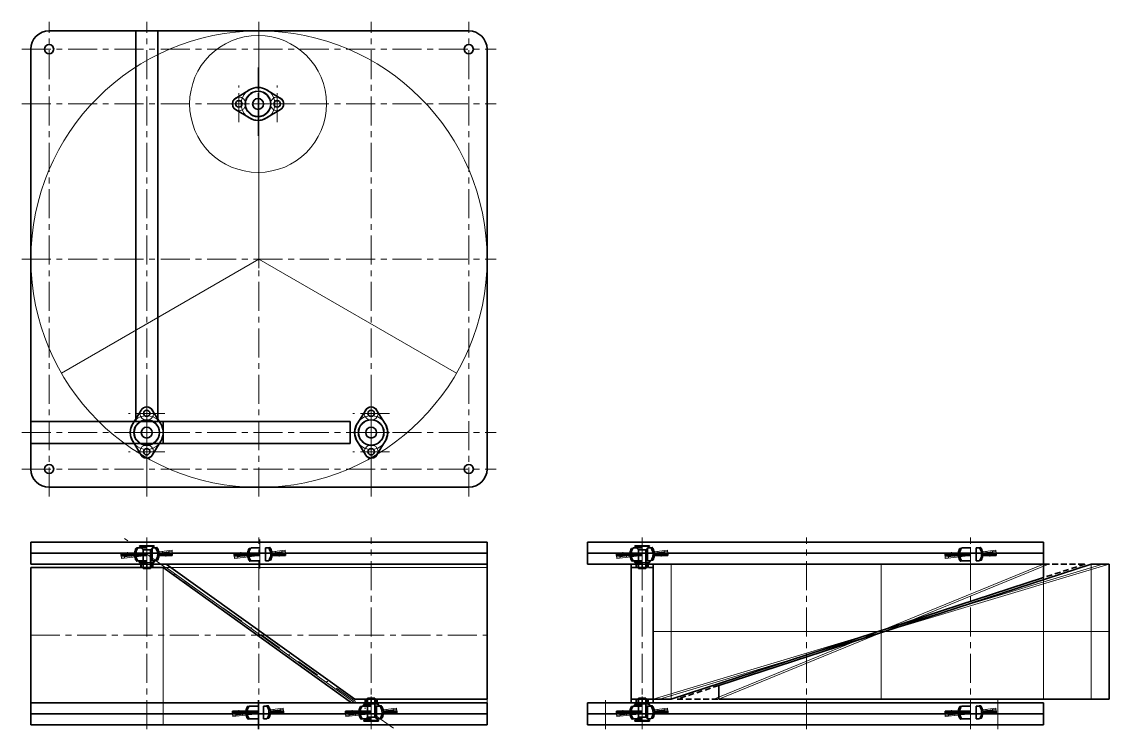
# Model space of a CAD drawing. Header units: millimetres. Extents: x 40 to 2090, y -480 to 870.
# Drawn here: x 40 to 1232, y 95 to 870 of the extents above; entities that cross this region are included whole.
import ezdxf

# ---------------------------------------------------------------- set-up
doc = ezdxf.new("R2010")
doc.units = ezdxf.units.MM
for name, pattern in [('CENTER', [50.8, 31.75, -6.35, 6.35, -6.35]), ('DASHDOTX2', [50.8, 25.4, -12.7, 0, -12.7]), ('DASHED2', [9.525, 6.35, -3.175])]:
    doc.linetypes.add(name, pattern=pattern)
doc.layers.get('0').update_dxf_attribs({"linetype": 'CONTINUOUS', "lineweight": 0})
for name, color, linetype, lineweight in [('AUX', 1, 'CONTINUOUS', 13), ('CENTER', 7, 'CENTER', 18), ('CONTOUR', 7, 'CONTINUOUS', 35)]:
    doc.layers.add(name, color=color, linetype=linetype, lineweight=lineweight)

# ---------------------------------------------------------------- blocks, each defined once
blk = doc.blocks.new('B-BAF 1214 side')
at = {"layer": 'AUX'}
for p, q in [((-28, -1.8), (-0.2, 1.4)), ((-27.8, -3.2), (0, 0)), ((-12.4, 5), (-10.8, 5.2)), ((11, 7.7), (9.4, 7.5)), ((27.8, 3.2), (11.9, 1.4)), ((13.1, 2.9), (27.7, 4.6)), ((13.4, 0.1), (28, 1.8)), ((17.5, 0.6), (17.2, 3.4)), ((24.5, 1.4), (24.2, 4.2)), ((28, 1.8), (27.7, 4.6)), ((-27.7, -4.6), (-28, -1.8)), ((-27.7, -4.6), (0.2, -1.4)), ((-24.2, -4.2), (-24.5, -1.4)), ((-17.2, -3.4), (-17.5, -0.6)), ((-11, -7.7), (-9.4, -7.5)), ((12.4, -5), (10.8, -5.2))]:
    blk.add_line(p, q, dxfattribs=at)
for radius, start, end in [(13.4, 157.9705, 180.5029), (12, 154.269, 179.8002), (12, 334.269, 38.731), (13.4, 12.4971, 35.0295), (13.4, 337.9705, 0.5029), (13.4, 192.4971, 215.0295), (12, 193.1998, 218.731)]:
    blk.add_arc((0, 0), radius, start, end, dxfattribs=at)
at = {"layer": 'CENTER'}
for p, q in [((-21, -2.4), (-21, 2.4)), ((0, -8), (0, 8)), ((21, -2.4), (21, 2.4))]:
    blk.add_line(p, q, dxfattribs=at)
at = {"layer": 'CONTOUR'}
for p, q in [((-28, -1.4), (-28, 1.4)), ((-28, 1.4), (0, 1.4)), ((-28, 0), (0, 0)), ((-24.5, -1.4), (-24.5, 1.4)), ((-17.5, -1.4), (-17.5, 1.4)), ((-11.8, 6.4), (-10.2, 6.4)), ((-9.7, 7), (0, 7)), ((6, 7), (6, -7)), ((6, 7), (9.7, 7)), ((11.8, 6.4), (10.2, 6.4)), ((28, 0), (12, 0)), ((13.3, 1.4), (28, 1.4)), ((17.5, -1.4), (17.5, 1.4)), ((24.5, -1.4), (24.5, 1.4)), ((28, -1.4), (28, 1.4)), ((-28, -1.4), (0, -1.4)), ((-11.8, -6.4), (-10.2, -6.4)), ((-9.7, -7), (0, -7)), ((6, -7), (9.7, -7)), ((11.8, -6.4), (10.2, -6.4)), ((13.3, -1.4), (28, -1.4))]:
    blk.add_line(p, q, dxfattribs=at)
at = {"layer": 'CONTOUR', "color": 7, "linetype": 'CONTINUOUS', "lineweight": 35}
for radius, start, end in [(13.4, 151.4705, 174.0029), (12, 144.3147, 173.3002), (12, 324.3147, 35.6853), (13.4, 5.9971, 28.5295), (13.4, 185.9971, 208.5295), (12, 186.6998, 215.6853), (13.4, 331.4705, 354.0029)]:
    blk.add_arc((0, 0), radius, start, end, dxfattribs=at)
blk = doc.blocks.new('Flange Nut M8 side')
at = {"layer": 'AUX'}
for p, q in [((-8.3, 2), (8.3, 2)), ((-6.9, 2), (-6.9, 7.5)), ((6.9, 2), (6.9, 7.5))]:
    blk.add_line(p, q, dxfattribs=at)
at = {"layer": 'CENTER'}
blk.add_line((0, -10), (0, 10), dxfattribs=at)
at = {"layer": 'CONTOUR'}
for p, q in [((-6, 2.5), (-8.3, 1.5)), ((-8.3, 1.5), (0, 1.5)), ((-8.3, 0), (-8.3, 1.5)), ((-8.3, 0), (0, 0)), ((-6, 7.5), (0, 7.5)), ((-6, 2.5), (-6, 7.5)), ((-6, 2.5), (0, 2.5)), ((0, 7.5), (0, 2.5)), ((4, 0), (4, 7.5)), ((4, 7.5), (6, 7.5)), ((4, 0), (8.3, 0)), ((6, 2.5), (6, 7.5)), ((6, 2.5), (8.3, 1.5)), ((8.3, 0), (8.3, 1.5))]:
    blk.add_line(p, q, dxfattribs=at)
at = {"layer": 'CONTOUR', "linetype": 'DASHED2'}
blk.add_line((-4, 0), (-4, 7.5), dxfattribs=at)
blk = doc.blocks.new('Flat head M8 25 side')
at = {"layer": 'CENTER'}
blk.add_line((0, -27), (0, 3), dxfattribs=at)
at = {"layer": 'CONTOUR'}
for p, q in [((-8, 0), (8, 0)), ((-8, -0.4), (-8, 0)), ((8, 0), (8, -0.4)), ((-8, -0.4), (8, -0.4)), ((-8, -0.4), (-4, -4.4)), ((4, -4.4), (-4, -4.4)), ((-4, -25), (-4, -4.4)), ((4, -4.4), (8, -0.4)), ((4, -25), (4, -4.4)), ((-4, -25), (4, -25))]:
    blk.add_line(p, q, dxfattribs=at)
blk = doc.blocks.new('B-BAF 1214 face')
at = {"layer": 'AUX'}
for centre, radius in [((0, 0), 18.5), ((0, 0), 13.5), ((-21, 0), 7.5), ((21, 0), 7.5)]:
    blk.add_circle(centre, radius, dxfattribs=at)
at = {"layer": 'CENTER'}
for p, q in [((-21, -20), (-21, 20)), ((0, -20), (0, 20)), ((21, -20), (21, 20)), ((-41, 0), (41, 0))]:
    blk.add_line(p, q, dxfattribs=at)
at = {"layer": 'CONTOUR'}
for p, q in [((-24.7, 6), (-9.4, 15.3)), ((9.4, 15.3), (24.7, 6)), ((-9.4, -15.3), (-24.7, -6)), ((24.7, -6), (9.4, -15.3))]:
    blk.add_line(p, q, dxfattribs=at)
for centre, radius in [((0, 0), 14), ((-21, 0), 3.5), ((0, 0), 6), ((21, 0), 3.5)]:
    blk.add_circle(centre, radius, dxfattribs=at)
for start, end in [(58.4119, 121.5881), (238.4119, 301.5881)]:
    blk.add_arc((0, 0), 18, start, end, dxfattribs=at)
at = {"layer": 'CONTOUR', "color": 7, "linetype": 'CONTINUOUS', "lineweight": 35}
for centre, start, end in [((-21, 0), 121.5881, 238.4119), ((21, 0), 301.5881, 58.4119)]:
    blk.add_arc(centre, 7, start, end, dxfattribs=at)

msp = doc.modelspace()

# ---------------------------------------------------------------- linework, layer by layer
msp.add_line((732, 276), (1160, 276))
at = {"layer": 'AUX'}
for p, q in [((300, 600), (300, 860)), ((300, 610), (83.5, 485)), ((516.5, 485), (300, 610)), ((732, 128), (1225, 276)), ((739, 128), (1232, 276)), ((752, 128), (752, 276)), ((798.7, 128), (1160, 276)), ((804, 128), (1165.3, 276)), ((982, 276), (982, 127.9)), ((1160, 276), (1160, 128)), ((1212, 276), (1212, 127.9)), ((195, 272.1), (195, 100)), ((405, 124), (198.4, 272)), ((198.4, 272), (550, 272)), ((550, 272), (550, 124)), ((732, 202), (1232, 202)), ((405, 124), (550, 124))]:
    msp.add_line(p, q, dxfattribs=at)
at = {"layer": 'AUX', "linetype": 'DASHDOTX2'}
msp.add_line((447.5, 96.1), (152.5, 303.9), dxfattribs=at)
at = {"layer": 'AUX'}
for centre, radius in [((300, 610), 250), ((299, 780), 75), ((982, 202), 1), ((300, 198), 1)]:
    msp.add_circle(centre, radius, dxfattribs=at)
at = {"layer": 'CENTER'}
for p, q in [((70, 350), (70, 870)), ((177, 350), (177, 870)), ((300, 350), (300, 870)), ((423, 350), (423, 870)), ((530, 350), (530, 870)), ((40, 840), (560, 840)), ((299, 745), (299, 820)), ((40, 780), (560, 780)), ((40, 610), (560, 610)), ((40, 420), (560, 420)), ((40, 380), (560, 380)), ((177, 95), (177, 305)), ((300, 95), (300, 305)), ((301, 271), (301, 305)), ((423, 95), (423, 305)), ((720, 95), (720, 305)), ((900, 95), (900, 305)), ((1080, 95), (1080, 305)), ((50, 198), (550, 198)), ((299, 95), (299, 129)), ((680, 95), (680, 129)), ((1110, 95), (1110, 129))]:
    msp.add_line(p, q, dxfattribs=at)
at = {"layer": 'CONTOUR'}
for p, q in [((70, 860), (530, 860)), ((165, 432), (165, 860)), ((189, 432), (189, 860)), ((50, 380), (50, 840)), ((550, 380), (550, 840)), ((50, 432), (400, 432)), ((195, 408), (195, 432)), ((400, 408), (400, 432)), ((50, 408), (400, 408)), ((70, 360), (530, 360)), ((50, 300), (550, 300)), ((50, 300), (50, 276)), ((550, 300), (550, 127.9)), ((660, 300), (660, 276)), ((660, 300), (1160, 300)), ((1160, 300), (1160, 276)), ((50, 288), (550, 288)), ((660, 288), (1160, 288)), ((50, 276), (550, 276)), ((405, 128), (198.4, 276)), ((198.4, 276), (550, 276)), ((660, 276), (1160, 276)), ((708, 124), (708, 276)), ((732, 124), (732, 276)), ((1212, 276), (804, 142.9)), ((1160, 261.1), (1160, 276)), ((1212, 276), (1232, 276)), ((1232, 276), (1232, 127.9)), ((50, 272.1), (50, 100)), ((50, 272), (195, 272)), ((401.6, 124), (195, 272)), ((1160, 261.1), (752, 128)), ((804, 128), (804, 142.9)), ((50, 124), (550, 124)), ((405, 128), (550, 128)), ((550, 124), (550, 100)), ((660, 124), (660, 100)), ((660, 124), (1160, 124)), ((708, 127.9), (732, 127.9)), ((732, 128), (752, 128)), ((804, 128), (1232, 128)), ((1160, 124), (1160, 100)), ((50, 112), (550, 112)), ((660, 112), (1160, 112)), ((50, 100), (550, 100)), ((660, 100), (1160, 100))]:
    msp.add_line(p, q, dxfattribs=at)
at = {"layer": 'CONTOUR', "linetype": 'DASHED2'}
for p, q in [((1160, 276), (1205.6, 276)), ((1205.6, 276), (1160, 261.1)), ((708, 272.1), (732, 272.1)), ((804, 142.9), (758.4, 128)), ((758.4, 128), (804, 128))]:
    msp.add_line(p, q, dxfattribs=at)
at = {"layer": 'CONTOUR'}
for centre in [(70, 840), (530, 840), (70, 380), (530, 380)]:
    msp.add_circle(centre, 5, dxfattribs=at)
at = {"layer": 'CONTOUR', "color": 7, "linetype": 'CONTINUOUS', "lineweight": 35}
for centre, start, end in [((70, 840), 90, 180), ((530, 840), 0, 90), ((70, 380), 180, 270), ((530, 380), 270, 0)]:
    msp.add_arc(centre, 20, start, end, dxfattribs=at)

# ---------------------------------------------------------------- block references
for name, p in [('B-BAF 1214 face', (299, 780)), ('Flat head M8 25 side', (177, 296)), ('Flat head M8 25 side', (720, 296)), ('B-BAF 1214 side', (177, 286.6)), ('B-BAF 1214 side', (301, 286.6)), ('B-BAF 1214 side', (720, 286.6)), ('B-BAF 1214 side', (1080, 286.6)), ('B-BAF 1214 side', (299, 113.4)), ('B-BAF 1214 side', (423, 113.4)), ('Flange Nut M8 side', (423, 120.4)), ('B-BAF 1214 side', (720, 113.4)), ('Flange Nut M8 side', (720, 120.4)), ('B-BAF 1214 side', (1080, 113.4))]:
    msp.add_blockref(name, p)
at = {"rotation": 90}
for p in [(177, 420), (423, 420)]:
    msp.add_blockref('B-BAF 1214 face', p, dxfattribs=at)
at = {"yscale": -1, "rotation": 360}
msp.add_blockref('Flange Nut M8 side', (177, 279.6), dxfattribs=at)
at = {"yscale": -1}
for name, p in [('Flange Nut M8 side', (720, 279.6)), ('Flat head M8 25 side', (423, 104)), ('Flat head M8 25 side', (720, 104))]:
    msp.add_blockref(name, p, dxfattribs=at)

doc.saveas('drawing.dxf')
